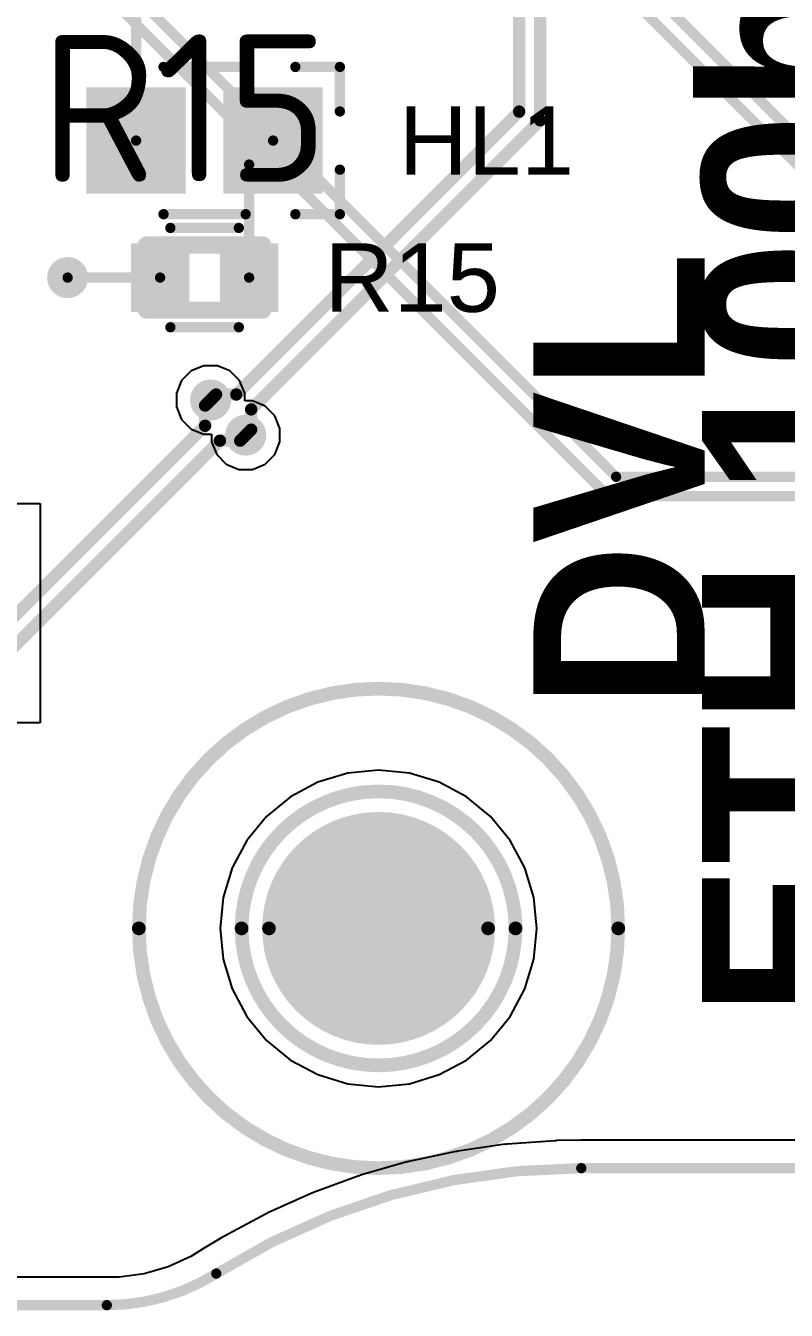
# Model space of a CAD drawing. Header units: inches. Extents: x 0 to 110, y 0 to 95.
# Drawn here: x 87.89 to 98.99, y -0.08 to 18.68 of the extents above; entities that cross this region are included whole.
import ezdxf

# ---------------------------------------------------------------- set-up
doc = ezdxf.new("R2010")
doc.units = ezdxf.units.IN
for name, color, linetype in [('Board Shape', 56, 'Continuous'), ('Bottom Layer', 5, 'Continuous'), ('Bottom Solder', 6, 'Continuous'), ('Int1', 16, 'Continuous'), ('Int2', 76, 'Continuous'), ('Keep-Out Layer', 6, 'Continuous'), ('Mechanical1', 6, 'Continuous'), ('Pad Holes', 156, 'Continuous'), ('Panelize Outline', 56, 'Continuous'), ('Top Layer', 1, 'Continuous'), ('Top Overlay', 2, 'Continuous'), ('Top Paste', 8, 'Continuous'), ('Top Solder', 216, 'Continuous'), ('Via Holes', 16, 'Continuous')]:
    doc.layers.add(name, color=color, linetype=linetype)
doc.styles.add('Arial', font='', dxfattribs={"height": 0.2})
doc.styles.add('Century Gothic_Bold', font='', dxfattribs={"height": 0.2})
doc.styles.add('GOST type B', font='', dxfattribs={"height": 0.2})
doc.styles.get('Arial').set_extended_font_data('Arial')
doc.styles.get('Century Gothic_Bold').set_extended_font_data('Century Gothic', bold=True)
doc.styles.get('GOST type B').set_extended_font_data('GOST type B')

# ---------------------------------------------------------------- blocks, each defined once
blk = doc.blocks.new('0603R_1034')
at = {"layer": 'Top Layer'}
for points in [[(-1.05000171, -0.47500032), (-1.05000171, 0.47500032), (-0.25000077, 0.47500032), (-0.25000077, -0.47500032)], [(0.24999823, -0.47500032), (0.24999823, 0.47500032), (1.04999917, 0.47500032), (1.04999917, -0.47500032)]]:
    blk.add_hatch(color=1, dxfattribs=at).paths.add_polyline_path(points)
at = {"layer": 'Top Paste'}
for points in [[(-1.05000171, -0.47500032), (-1.05000171, 0.47500032), (-0.25000077, 0.47500032), (-0.25000077, -0.47500032)], [(0.24999823, -0.47500032), (0.24999823, 0.47500032), (1.04999917, 0.47500032), (1.04999917, -0.47500032)]]:
    blk.add_hatch(color=8, dxfattribs=at).paths.add_polyline_path(points)
at = {"layer": 'Top Solder'}
for points in [[(-1.07500293, -0.50000154), (-1.07500293, 0.50000154), (-0.22499955, 0.50000154), (-0.22499955, -0.50000154)], [(0.22499701, -0.50000154), (0.22499701, 0.50000154), (1.07500039, 0.50000154), (1.07500039, -0.50000154)]]:
    blk.add_hatch(color=216, dxfattribs=at).paths.add_polyline_path(points)
at = {"layer": 'Panelize Outline'}
for points in [[(-0.8500008399999999, -0.47500032, 0.2499995, 0.2499995, 0), (-0.8500008399999999, 0.47500032, 0.2499995, 0.2499995, 0)], [(-0.8500008399999999, 0.47500032, 0.2499995, 0.2499995, 0), (0.8499983, 0.47500032, 0.2499995, 0.2499995, 0)], [(0.8499983, -0.47500032, 0.2499995, 0.2499995, 0), (0.8499983, 0.47500032, 0.2499995, 0.2499995, 0)], [(-0.8500008399999999, -0.47500032, 0.2499995, 0.2499995, 0), (0.8499983, -0.47500032, 0.2499995, 0.2499995, 0)]]:
    blk.add_lwpolyline(points, format="xyseb", dxfattribs=at)
for points in [[(-0.9125000799999999, 0.47500032, 0.12499848, 0.12499848, 1), (-0.7875015999999999, 0.47500032, 0.12499848, 0.12499848, 1)], [(-0.9125000799999999, 0.47500032, 0.12499848, 0.12499848, 1), (-0.7875015999999999, 0.47500032, 0.12499848, 0.12499848, 1)], [(0.78749906, 0.47500032, 0.12499848, 0.12499848, 1), (0.9124975399999999, 0.47500032, 0.12499848, 0.12499848, 1)], [(0.78749906, 0.47500032, 0.12499848, 0.12499848, 1), (0.9124975399999999, 0.47500032, 0.12499848, 0.12499848, 1)], [(-0.9125000799999999, -0.47500032, 0.12499848, 0.12499848, 1), (-0.7875015999999999, -0.47500032, 0.12499848, 0.12499848, 1)], [(-0.9125000799999999, -0.47500032, 0.12499848, 0.12499848, 1), (-0.7875015999999999, -0.47500032, 0.12499848, 0.12499848, 1)], [(0.78749906, -0.47500032, 0.12499848, 0.12499848, 1), (0.9124975399999999, -0.47500032, 0.12499848, 0.12499848, 1)], [(0.78749906, -0.47500032, 0.12499848, 0.12499848, 1), (0.9124975399999999, -0.47500032, 0.12499848, 0.12499848, 1)]]:
    blk.add_lwpolyline(points, format="xyseb", close=True, dxfattribs=at)
at = {"layer": 'Top Overlay'}
for points in [[(-0.499999, 0.72499982, 0.1499997, 0.1499997, 0), (0.499999, 0.72499982, 0.1499997, 0.1499997, 0)], [(-0.499999, -0.72499982, 0.1499997, 0.1499997, 0), (0.499999, -0.72499982, 0.1499997, 0.1499997, 0)]]:
    blk.add_lwpolyline(points, format="xyseb", dxfattribs=at)
for points in [[(-0.53749956, 0.72499982, 0.07499858, 0.07499858, 1), (-0.46249844, 0.72499982, 0.07499858, 0.07499858, 1)], [(0.46249844, 0.72499982, 0.07499858, 0.07499858, 1), (0.53749956, 0.72499982, 0.07499858, 0.07499858, 1)], [(-0.53749956, -0.72499982, 0.07499858, 0.07499858, 1), (-0.46249844, -0.72499982, 0.07499858, 0.07499858, 1)], [(0.46249844, -0.72499982, 0.07499858, 0.07499858, 1), (0.53749956, -0.72499982, 0.07499858, 0.07499858, 1)]]:
    blk.add_lwpolyline(points, format="xyseb", close=True, dxfattribs=at)
at = {"layer": 'Panelize Outline', "style": 'GOST type B'}
blk.add_text('R15', height=2.15000078, rotation=360, dxfattribs=at).set_placement((-2.40000028, 1.39999974))
blk = doc.blocks.new('0805D_1035')
at = {"layer": 'Top Layer'}
for points in [[(-1.70000041, -0.74999977), (-1.70000041, 0.74999977), (-0.30000067, 0.74999977), (-0.30000067, -0.74999977)], [(0.30000067, -0.74999977), (0.30000067, 0.74999977), (1.70000041, 0.74999977), (1.70000041, -0.74999977)]]:
    blk.add_hatch(color=1, dxfattribs=at).paths.add_polyline_path(points)
at = {"layer": 'Top Paste'}
for points in [[(-1.70000041, -0.74999977), (-1.70000041, 0.74999977), (-0.30000067, 0.74999977), (-0.30000067, -0.74999977)], [(0.30000067, -0.74999977), (0.30000067, 0.74999977), (1.70000041, 0.74999977), (1.70000041, -0.74999977)]]:
    blk.add_hatch(color=8, dxfattribs=at).paths.add_polyline_path(points)
at = {"layer": 'Top Solder'}
for points in [[(-1.72500163, -0.77500099), (-1.72500163, 0.77500099), (-0.27499945, 0.77500099), (-0.27499945, -0.77500099)], [(0.27499945, -0.77500099), (0.27499945, 0.77500099), (1.72500163, 0.77500099), (1.72500163, -0.77500099)]]:
    blk.add_hatch(color=216, dxfattribs=at).paths.add_polyline_path(points)
at = {"layer": 'Top Overlay'}
for points in [[(-0.5999987999999999, 1.07499912, 0.1499997, 0.1499997, 0), (0.5999987999999999, 1.07499912, 0.1499997, 0.1499997, 0)], [(1.32500116, 1.07499912, 0.1499997, 0.1499997, 0), (1.97499986, 1.07499912, 0.1499997, 0.1499997, 0)], [(1.97499986, 0.4250004199999999, 0.1499997, 0.1499997, 0), (1.97499986, 1.07499912, 0.1499997, 0.1499997, 0)], [(1.97499986, -1.07499912, 0.1499997, 0.1499997, 0), (1.97499986, -0.4250004199999999, 0.1499997, 0.1499997, 0)], [(-0.5999987999999999, -1.07499912, 0.1499997, 0.1499997, 0), (0.5999987999999999, -1.07499912, 0.1499997, 0.1499997, 0)], [(1.32500116, -1.07499912, 0.1499997, 0.1499997, 0), (1.97499986, -1.07499912, 0.1499997, 0.1499997, 0)]]:
    blk.add_lwpolyline(points, format="xyseb", dxfattribs=at)
for points in [[(-0.63749936, 1.07499912, 0.07499858, 0.07499858, 1), (-0.56249824, 1.07499912, 0.07499858, 0.07499858, 1)], [(0.56249824, 1.07499912, 0.07499858, 0.07499858, 1), (0.63749936, 1.07499912, 0.07499858, 0.07499858, 1)], [(1.2875006, 1.07499912, 0.07499858, 0.07499858, 1), (1.36250172, 1.07499912, 0.07499858, 0.07499858, 1)], [(1.9374993, 1.07499912, 0.07499858, 0.07499858, 1), (2.01250042, 1.07499912, 0.07499858, 0.07499858, 1)], [(1.9374993, 1.07499912, 0.07499858, 0.07499858, 1), (2.01250042, 1.07499912, 0.07499858, 0.07499858, 1)], [(1.9374993, 0.4250004199999999, 0.07499858, 0.07499858, 1), (2.01250042, 0.4250004199999999, 0.07499858, 0.07499858, 1)], [(1.9374993, -0.4250004199999999, 0.07499858, 0.07499858, 1), (2.01250042, -0.4250004199999999, 0.07499858, 0.07499858, 1)], [(-0.63749936, -1.07499912, 0.07499858, 0.07499858, 1), (-0.56249824, -1.07499912, 0.07499858, 0.07499858, 1)], [(0.56249824, -1.07499912, 0.07499858, 0.07499858, 1), (0.63749936, -1.07499912, 0.07499858, 0.07499858, 1)], [(1.2875006, -1.07499912, 0.07499858, 0.07499858, 1), (1.36250172, -1.07499912, 0.07499858, 0.07499858, 1)], [(1.9374993, -1.07499912, 0.07499858, 0.07499858, 1), (2.01250042, -1.07499912, 0.07499858, 0.07499858, 1)], [(1.9374993, -1.07499912, 0.07499858, 0.07499858, 1), (2.01250042, -1.07499912, 0.07499858, 0.07499858, 1)]]:
    blk.add_lwpolyline(points, format="xyseb", close=True, dxfattribs=at)

msp = doc.modelspace()

# ---------------------------------------------------------------- hatches: boundary and pattern name
at = {"layer": 'Bottom Layer'}
h = msp.add_hatch(color=5, dxfattribs=at)
edge = h.paths.add_edge_path()
edge.add_arc((88.5000008, 15.00000048), 0.2999994, 0, 360)
h = msp.add_hatch(color=5, dxfattribs=at)
edge = h.paths.add_edge_path()
edge.add_arc((90.5873474, 13.21265328), 0.2999994, 0, 360)
h = msp.add_hatch(color=5, dxfattribs=at)
edge = h.paths.add_edge_path()
edge.add_arc((91.10000068, 12.7), 0.2999994, 0, 360)
at = {"layer": 'Bottom Solder'}
h = msp.add_hatch(color=6, dxfattribs=at)
edge = h.paths.add_edge_path()
edge.add_arc((93.03999934, 5.49999916), 1.69999914, 0, 360)
at = {"layer": 'Int1'}
h = msp.add_hatch(color=16, dxfattribs=at)
edge = h.paths.add_edge_path()
edge.add_arc((88.5000008, 15.00000048), 0.2999994, 0, 360)
h = msp.add_hatch(color=16, dxfattribs=at)
edge = h.paths.add_edge_path()
edge.add_arc((90.5873474, 13.21265328), 0.2999994, 0, 360)
h = msp.add_hatch(color=16, dxfattribs=at)
edge = h.paths.add_edge_path()
edge.add_arc((91.10000068, 12.7), 0.2999994, 0, 360)
at = {"layer": 'Int2'}
h = msp.add_hatch(color=76, dxfattribs=at)
edge = h.paths.add_edge_path()
edge.add_arc((88.5000008, 15.00000048), 0.2999994, 0, 360)
h = msp.add_hatch(color=76, dxfattribs=at)
edge = h.paths.add_edge_path()
edge.add_arc((90.5873474, 13.21265328), 0.2999994, 0, 360)
h = msp.add_hatch(color=76, dxfattribs=at)
edge = h.paths.add_edge_path()
edge.add_arc((91.10000068, 12.7), 0.2999994, 0, 360)
at = {"layer": 'Pad Holes'}
h = msp.add_hatch(color=7, dxfattribs=at)
edge = h.paths.add_edge_path()
edge.add_arc((93.03999934, 5.49999916), 1.59999934, 0, 360)
at = {"layer": 'Top Layer'}
h = msp.add_hatch(color=1, dxfattribs=at)
edge = h.paths.add_edge_path()
edge.add_arc((88.5000008, 15.00000048), 0.2999994, 0, 360)
h = msp.add_hatch(color=1, dxfattribs=at)
edge = h.paths.add_edge_path()
edge.add_arc((90.5873474, 13.21265328), 0.2999994, 0, 360)
h = msp.add_hatch(color=1, dxfattribs=at)
edge = h.paths.add_edge_path()
edge.add_arc((91.10000068, 12.7), 0.2999994, 0, 360)
at = {"layer": 'Top Solder'}
h = msp.add_hatch(color=216, dxfattribs=at)
edge = h.paths.add_edge_path()
edge.add_arc((93.03999934, 5.49999916), 1.69999914, 0, 360)
at = {"layer": 'Via Holes'}
h = msp.add_hatch(color=7, dxfattribs=at)
edge = h.paths.add_edge_path()
edge.add_arc((88.5000008, 15.00000048), 0.1499997, 0, 360)
h = msp.add_hatch(color=7, dxfattribs=at)
edge = h.paths.add_edge_path()
edge.add_arc((90.5873474, 13.21265328), 0.1499997, 0, 360)
h = msp.add_hatch(color=7, dxfattribs=at)
edge = h.paths.add_edge_path()
edge.add_arc((91.10000068, 12.7), 0.1499997, 0, 360)

# ---------------------------------------------------------------- linework, layer by layer
at = {"layer": 'Board Shape'}
for points in [[(90.67061113999999, 0.46154086, 0.1499997, 0.1499997, -0.141449660326359), (95.99999849999999, 2.00000362, 0.1499997, 0.1499997, 0)], [(95.99999849999999, 2.00000362, 0.1499997, 0.1499997, 0), (106.99999936, 2.00000362, 0.1499997, 0.1499997, 0)], [(90.67061113999999, 0.4615434, 0.1499997, 0.1499997, -0.1414496603263593), (89.07179544, 5.08e-06, 0.1499997, 0.1499997, 0)], [(2.00000108, -2.54e-06, 0.1499997, 0.1499997, 0), (89.07179544, 5.08e-06, 0.1499997, 0.1499997, 0)]]:
    msp.add_lwpolyline(points, format="xyseb", dxfattribs=at)
for points in [[(95.96249793999999, 2.00000362, 0.07499858, 0.07499858, 1), (96.03749905999999, 2.00000362, 0.07499858, 0.07499858, 1)], [(95.96249793999999, 2.00000362, 0.07499858, 0.07499858, 1), (96.03749905999999, 2.00000362, 0.07499858, 0.07499858, 1)], [(90.63311058, 0.4615434, 0.07499858, 0.07499858, 1), (90.70811169999999, 0.4615434, 0.07499858, 0.07499858, 1)], [(90.63311058, 0.46154086, 0.07499858, 0.07499858, 1), (90.70811169999999, 0.46154086, 0.07499858, 0.07499858, 1)], [(89.03429488, 5.08e-06, 0.07499858, 0.07499858, 1), (89.10929599999999, 5.08e-06, 0.07499858, 0.07499858, 1)], [(89.03429488, 5.08e-06, 0.07499858, 0.07499858, 1), (89.10929599999999, 5.08e-06, 0.07499858, 0.07499858, 1)]]:
    msp.add_lwpolyline(points, format="xyseb", close=True, dxfattribs=at)
at = {"layer": 'Bottom Layer'}
for points in [[(94.98420424, 21.21579704, 0.1499997, 0.1499997, 0), (100.31579886, 15.88420242, 0.1499997, 0.1499997, 0)], [(94.7000011, 21.0980782, 0.1499997, 0.1499997, 0), (100.19808002, 15.59999928, 0.1499997, 0.1499997, 0)], [(88.51579706, 19.68228728, 0.1499997, 0.1499997, 0), (96.39018568, 11.80789866, 0.1499997, 0.1499997, 0)], [(88.8000002, 19.80000612, 0.1499997, 0.1499997, 0), (96.50790451999998, 12.0921018, 0.1499997, 0.1499997, 0)], [(90.50698687999999, 13.13229276, 0.17999964, 0.17999964, 0), (90.5873474, 13.21265328, 0.17999964, 0.17999964, 0)], [(90.50698687999999, 12.83672058, 0.17999964, 0.17999964, 0), (90.50698687999999, 13.13229276, 0.17999964, 0.17999964, 0)], [(85.97726518, 8.306998879999998, 0.17999964, 0.17999964, 0), (90.50698687999999, 12.83672058, 0.17999964, 0.17999964, 0)], [(91.01964016, 12.61963948, 0.17999964, 0.17999964, 0), (91.10000068, 12.7, 0.17999964, 0.17999964, 0)], [(86.10442774, 7.999999239999999, 0.17999964, 0.17999964, 0), (90.72406797999999, 12.61963948, 0.17999964, 0.17999964, 0)], [(90.72406797999999, 12.61963948, 0.17999964, 0.17999964, 0), (91.01964016, 12.61963948, 0.17999964, 0.17999964, 0)], [(96.50790451999998, 12.0921018, 0.1499997, 0.1499997, 0), (103.49210188, 12.0921018, 0.1499997, 0.1499997, 0)], [(96.39018568, 11.80789866, 0.1499997, 0.1499997, 0), (103.49209934, 11.80789866, 0.1499997, 0.1499997, 0)]]:
    msp.add_lwpolyline(points, format="xyseb", dxfattribs=at)
for points in [[(90.46198824, 13.13229276, 0.08999982, 0.08999982, 1), (90.55198551999999, 13.13229276, 0.08999982, 0.08999982, 1)], [(90.46198824, 13.13229276, 0.08999982, 0.08999982, 1), (90.55198551999999, 13.13229276, 0.08999982, 0.08999982, 1)], [(90.54234876, 13.21265328, 0.08999982, 0.08999982, 1), (90.63234603999999, 13.21265328, 0.08999982, 0.08999982, 1)], [(90.46198824, 12.83672058, 0.08999982, 0.08999982, 1), (90.55198551999999, 12.83672058, 0.08999982, 0.08999982, 1)], [(90.46198824, 12.83672058, 0.08999982, 0.08999982, 1), (90.55198551999999, 12.83672058, 0.08999982, 0.08999982, 1)], [(91.05500203999999, 12.7, 0.08999982, 0.08999982, 1), (91.14499932, 12.7, 0.08999982, 0.08999982, 1)], [(90.67906934, 12.61963948, 0.08999982, 0.08999982, 1), (90.76906661999999, 12.61963948, 0.08999982, 0.08999982, 1)], [(90.67906934, 12.61963948, 0.08999982, 0.08999982, 1), (90.76906661999999, 12.61963948, 0.08999982, 0.08999982, 1)], [(90.97464152, 12.61963948, 0.08999982, 0.08999982, 1), (91.0646388, 12.61963948, 0.08999982, 0.08999982, 1)], [(90.97464152, 12.61963948, 0.08999982, 0.08999982, 1), (91.0646388, 12.61963948, 0.08999982, 0.08999982, 1)], [(96.47040396, 12.0921018, 0.07499858, 0.07499858, 1), (96.54540508, 12.0921018, 0.07499858, 0.07499858, 1)], [(96.47040396, 12.0921018, 0.07499858, 0.07499858, 1), (96.54540508, 12.0921018, 0.07499858, 0.07499858, 1)], [(96.35268511999999, 11.80789866, 0.07499858, 0.07499858, 1), (96.42768624, 11.80789866, 0.07499858, 0.07499858, 1)], [(96.35268511999999, 11.80789866, 0.07499858, 0.07499858, 1), (96.42768624, 11.80789866, 0.07499858, 0.07499858, 1)]]:
    msp.add_lwpolyline(points, format="xyseb", close=True, dxfattribs=at)
at = {"layer": 'Int1'}
for p, q in [((90.48789116, 13.71265228), (90.30411962, 13.63653356)), ((90.68680364, 13.71265228), (90.48789116, 13.71265228)), ((90.87057518, 13.63653356), (90.68680364, 13.71265228)), ((90.30411962, 13.63653356), (90.16346712, 13.49588106)), ((91.01122767999999, 13.49588106), (90.87057518, 13.63653356)), ((90.16346712, 13.49588106), (90.0873484, 13.31210952)), ((91.0873464, 13.31210952), (91.01122767999999, 13.49588106)), ((90.0873484, 13.31210952), (90.0873484, 13.11319704)), ((91.0873464, 13.199999), (91.0873464, 13.31210952)), ((91.19945692, 13.199999), (91.0873464, 13.199999)), ((91.38322846, 13.12388028), (91.19945692, 13.199999)), ((90.0873484, 13.11319704), (90.16346712, 12.9294255)), ((91.52388096, 12.98322778), (91.38322846, 13.12388028)), ((91.59999968, 12.79945624), (91.52388096, 12.98322778)), ((90.16346712, 12.9294255), (90.30411962, 12.788773)), ((90.30411962, 12.788773), (90.48789116, 12.71265428)), ((91.59999968, 12.60054376), (91.59999968, 12.79945624)), ((90.48789116, 12.71265428), (90.60000167999999, 12.71265428)), ((90.60000167999999, 12.71265428), (90.60000167999999, 12.60054376)), ((90.60000167999999, 12.60054376), (90.6761204, 12.41677222)), ((91.52388096, 12.41677222), (91.59999968, 12.60054376)), ((90.6761204, 12.41677222), (90.8167729, 12.27611972)), ((91.38322846, 12.27611972), (91.52388096, 12.41677222)), ((90.8167729, 12.27611972), (91.00054444, 12.200001)), ((91.00054444, 12.200001), (91.19945692, 12.200001)), ((91.19945692, 12.200001), (91.38322846, 12.27611972)), ((92.5891214, 7.76671802), (92.1555688, 7.635201899999999)), ((93.03999934, 7.811124839999999), (92.5891214, 7.76671802)), ((93.49087728, 7.76671802), (93.03999934, 7.811124839999999)), ((93.92442987999999, 7.635201899999999), (93.49087728, 7.76671802)), ((92.1555688, 7.635201899999999), (91.75600648, 7.42163108)), ((94.32399219999999, 7.42163108), (93.92442987999999, 7.635201899999999)), ((91.75600648, 7.42163108), (91.4057862, 7.134212300000001)), ((94.67421248, 7.134212300000001), (94.32399219999999, 7.42163108)), ((91.4057862, 7.134212300000001), (91.11836742, 6.783992019999999)), ((94.96163125999999, 6.783992019999999), (94.67421248, 7.134212300000001)), ((91.11836742, 6.783992019999999), (90.9047966, 6.3844297)), ((95.17520208, 6.3844297), (94.96163125999999, 6.783992019999999)), ((90.9047966, 6.3844297), (90.77328047999998, 5.9508771)), ((95.30671819999999, 5.9508771), (95.17520208, 6.3844297)), ((90.77328047999998, 5.9508771), (90.72887366, 5.49999916)), ((95.35112502, 5.49999916), (95.30671819999999, 5.9508771)), ((90.72887366, 5.49999916), (90.77328047999998, 5.04912122)), ((95.30671819999999, 5.04912122), (95.35112502, 5.49999916)), ((90.77328047999998, 5.04912122), (90.9047966, 4.615568619999999)), ((95.17520208, 4.615568619999999), (95.30671819999999, 5.04912122)), ((90.9047966, 4.615568619999999), (91.11836742, 4.2160063)), ((94.96163125999999, 4.2160063), (95.17520208, 4.615568619999999)), ((91.11836742, 4.2160063), (91.4057862, 3.86578602)), ((94.67421248, 3.86578602), (94.96163125999999, 4.2160063)), ((91.4057862, 3.86578602), (91.75600648, 3.57836724)), ((94.32399219999999, 3.57836724), (94.67421248, 3.86578602)), ((91.75600648, 3.57836724), (92.1555688, 3.364796419999999)), ((93.92442987999999, 3.364796419999999), (94.32399219999999, 3.57836724)), ((92.1555688, 3.364796419999999), (92.5891214, 3.2332803)), ((92.5891214, 3.2332803), (93.03999934, 3.18887348)), ((93.03999934, 3.18887348), (93.49087728, 3.2332803)), ((93.49087728, 3.2332803), (93.92442987999999, 3.364796419999999)), ((94.89095067999999, 2.34832144), (94.1954301, 2.24993962)), ((94.90544138, 2.34751118), (94.89095067999999, 2.34832144)), ((94.91943678, 2.35133388), (94.90544138, 2.34751118)), ((95.62014404, 2.40064544), (94.91943678, 2.35133388)), ((95.63095935999999, 2.39927384), (95.62014404, 2.40064544)), ((95.64160704, 2.40158778), (95.63095935999999, 2.39927384)), ((95.99282808, 2.40776252), (95.64160704, 2.40158778)), ((95.9964171, 2.40711482), (95.99282808, 2.40776252)), ((95.99999849999999, 2.40782602), (95.9964171, 2.40711482)), ((107.0000019, 2.40782602), (95.99999849999999, 2.40782602)), ((93.45253851999999, 2.09099658), (92.77765543999999, 1.8961735)), ((93.46699874, 2.0922234), (93.45253851999999, 2.09099658)), ((93.48032612, 2.09797142), (93.46699874, 2.0922234)), ((94.16722085999999, 2.24493328), (93.48032612, 2.09797142)), ((94.18173442, 2.2451441), (94.16722085999999, 2.24493328)), ((94.1954301, 2.24993962), (94.18173442, 2.2451441)), ((92.75042664, 1.88726572), (92.09088516, 1.64554662)), ((92.76476493999999, 1.889506), (92.75042664, 1.88726572)), ((92.77765543999999, 1.8961735), (92.76476493999999, 1.889506)), ((92.06435232, 1.63474908), (91.42340363999999, 1.3473303)), ((92.0784925, 1.63798758), (92.06435232, 1.63474908)), ((92.09088516, 1.64554662), (92.0784925, 1.63798758)), ((91.39769122, 1.33469634), (90.77850271999999, 1.00298758)), ((91.41157231999999, 1.33892036), (91.39769122, 1.33469634)), ((91.42340363999999, 1.3473303), (91.41157231999999, 1.33892036)), ((90.75983371999999, 0.9923449799999999), (90.45935933999999, 0.8103870000000001)), ((90.77008261999998, 0.99606608), (90.75983371999999, 0.9923449799999999)), ((90.77850271999999, 1.00298758), (90.77008261999998, 0.99606608)), ((90.45326587999999, 0.80662272), (90.29891262, 0.70940422)), ((90.45666948, 0.80792574), (90.45326587999999, 0.80662272)), ((90.45935933999999, 0.8103870000000001), (90.45666948, 0.80792574)), ((90.29891262, 0.70940422), (89.96600751999999, 0.56011826)), ((89.07179798, 0.40782748), (2.00000108, 0.4078224)), ((89.25422585999999, 0.40782494), (89.07179798, 0.40782748)), ((89.61545704, 0.4589221199999999), (89.25422585999999, 0.40782494)), ((89.96600751999999, 0.56011826), (89.61545704, 0.4589221199999999))]:
    msp.add_line(p, q, dxfattribs=at)
at = {"layer": 'Int2'}
for p, q in [((90.48789116, 13.71265228), (90.30411962, 13.63653356)), ((90.68680364, 13.71265228), (90.48789116, 13.71265228)), ((90.87057518, 13.63653356), (90.68680364, 13.71265228)), ((90.30411962, 13.63653356), (90.16346712, 13.49588106)), ((91.01122767999999, 13.49588106), (90.87057518, 13.63653356)), ((90.16346712, 13.49588106), (90.0873484, 13.31210952)), ((91.0873464, 13.31210952), (91.01122767999999, 13.49588106)), ((90.0873484, 13.31210952), (90.0873484, 13.11319704)), ((91.0873464, 13.199999), (91.0873464, 13.31210952)), ((91.19945692, 13.199999), (91.0873464, 13.199999)), ((91.38322846, 13.12388028), (91.19945692, 13.199999)), ((90.0873484, 13.11319704), (90.16346712, 12.9294255)), ((91.52388096, 12.98322778), (91.38322846, 13.12388028)), ((91.59999968, 12.79945624), (91.52388096, 12.98322778)), ((90.16346712, 12.9294255), (90.30411962, 12.788773)), ((90.30411962, 12.788773), (90.48789116, 12.71265428)), ((91.59999968, 12.60054376), (91.59999968, 12.79945624)), ((90.48789116, 12.71265428), (90.60000167999999, 12.71265428)), ((90.60000167999999, 12.71265428), (90.60000167999999, 12.60054376)), ((90.60000167999999, 12.60054376), (90.6761204, 12.41677222)), ((91.52388096, 12.41677222), (91.59999968, 12.60054376)), ((90.6761204, 12.41677222), (90.8167729, 12.27611972)), ((91.38322846, 12.27611972), (91.52388096, 12.41677222)), ((90.8167729, 12.27611972), (91.00054444, 12.200001)), ((91.00054444, 12.200001), (91.19945692, 12.200001)), ((91.19945692, 12.200001), (91.38322846, 12.27611972)), ((92.5891214, 7.76671802), (92.1555688, 7.635201899999999)), ((93.03999934, 7.811124839999999), (92.5891214, 7.76671802)), ((93.49087728, 7.76671802), (93.03999934, 7.811124839999999)), ((93.92442987999999, 7.635201899999999), (93.49087728, 7.76671802)), ((92.1555688, 7.635201899999999), (91.75600648, 7.42163108)), ((94.32399219999999, 7.42163108), (93.92442987999999, 7.635201899999999)), ((91.75600648, 7.42163108), (91.4057862, 7.134212300000001)), ((94.67421248, 7.134212300000001), (94.32399219999999, 7.42163108)), ((91.4057862, 7.134212300000001), (91.11836742, 6.783992019999999)), ((94.96163125999999, 6.783992019999999), (94.67421248, 7.134212300000001)), ((91.11836742, 6.783992019999999), (90.9047966, 6.3844297)), ((95.17520208, 6.3844297), (94.96163125999999, 6.783992019999999)), ((90.9047966, 6.3844297), (90.77328047999998, 5.9508771)), ((95.30671819999999, 5.9508771), (95.17520208, 6.3844297)), ((90.77328047999998, 5.9508771), (90.72887366, 5.49999916)), ((95.35112502, 5.49999916), (95.30671819999999, 5.9508771)), ((90.72887366, 5.49999916), (90.77328047999998, 5.04912122)), ((95.30671819999999, 5.04912122), (95.35112502, 5.49999916)), ((90.77328047999998, 5.04912122), (90.9047966, 4.615568619999999)), ((95.17520208, 4.615568619999999), (95.30671819999999, 5.04912122)), ((90.9047966, 4.615568619999999), (91.11836742, 4.2160063)), ((94.96163125999999, 4.2160063), (95.17520208, 4.615568619999999)), ((91.11836742, 4.2160063), (91.4057862, 3.86578602)), ((94.67421248, 3.86578602), (94.96163125999999, 4.2160063)), ((91.4057862, 3.86578602), (91.75600648, 3.57836724)), ((94.32399219999999, 3.57836724), (94.67421248, 3.86578602)), ((91.75600648, 3.57836724), (92.1555688, 3.364796419999999)), ((93.92442987999999, 3.364796419999999), (94.32399219999999, 3.57836724)), ((92.1555688, 3.364796419999999), (92.5891214, 3.2332803)), ((92.5891214, 3.2332803), (93.03999934, 3.18887348)), ((93.03999934, 3.18887348), (93.49087728, 3.2332803)), ((93.49087728, 3.2332803), (93.92442987999999, 3.364796419999999)), ((94.89095067999999, 2.34832144), (94.1954301, 2.24993962)), ((94.90544138, 2.34751118), (94.89095067999999, 2.34832144)), ((94.91943678, 2.35133388), (94.90544138, 2.34751118)), ((95.62014404, 2.40064544), (94.91943678, 2.35133388)), ((95.63095935999999, 2.39927384), (95.62014404, 2.40064544)), ((95.64160704, 2.40158778), (95.63095935999999, 2.39927384)), ((95.99282808, 2.40776252), (95.64160704, 2.40158778)), ((95.9964171, 2.40711482), (95.99282808, 2.40776252)), ((95.99999849999999, 2.40782602), (95.9964171, 2.40711482)), ((107.0000019, 2.40782602), (95.99999849999999, 2.40782602)), ((93.45253851999999, 2.09099658), (92.77765543999999, 1.8961735)), ((93.46699874, 2.0922234), (93.45253851999999, 2.09099658)), ((93.48032612, 2.09797142), (93.46699874, 2.0922234)), ((94.16722085999999, 2.24493328), (93.48032612, 2.09797142)), ((94.18173442, 2.2451441), (94.16722085999999, 2.24493328)), ((94.1954301, 2.24993962), (94.18173442, 2.2451441)), ((92.75042664, 1.88726572), (92.09088516, 1.64554662)), ((92.76476493999999, 1.889506), (92.75042664, 1.88726572)), ((92.77765543999999, 1.8961735), (92.76476493999999, 1.889506)), ((92.06435232, 1.63474908), (91.42340363999999, 1.3473303)), ((92.0784925, 1.63798758), (92.06435232, 1.63474908)), ((92.09088516, 1.64554662), (92.0784925, 1.63798758)), ((91.39769122, 1.33469634), (90.77850271999999, 1.00298758)), ((91.41157231999999, 1.33892036), (91.39769122, 1.33469634)), ((91.42340363999999, 1.3473303), (91.41157231999999, 1.33892036)), ((90.75983371999999, 0.9923449799999999), (90.45935933999999, 0.8103870000000001)), ((90.77008261999998, 0.99606608), (90.75983371999999, 0.9923449799999999)), ((90.77850271999999, 1.00298758), (90.77008261999998, 0.99606608)), ((90.45326587999999, 0.80662272), (90.29891262, 0.70940422)), ((90.45666948, 0.80792574), (90.45326587999999, 0.80662272)), ((90.45935933999999, 0.8103870000000001), (90.45666948, 0.80792574)), ((90.29891262, 0.70940422), (89.96600751999999, 0.56011826)), ((89.07179798, 0.40782748), (2.00000108, 0.4078224)), ((89.25422585999999, 0.40782494), (89.07179798, 0.40782748)), ((89.61545704, 0.4589221199999999), (89.25422585999999, 0.40782494)), ((89.96600751999999, 0.56011826), (89.61545704, 0.4589221199999999))]:
    msp.add_line(p, q, dxfattribs=at)
at = {"layer": 'Keep-Out Layer'}
for points in [[(95.03999787999999, 5.49999916, 0.1999996, 0.1999996, 1), (91.0400008, 5.49999916, 0.1999996, 0.1999996, 1)], [(90.9900009, 5.49999916, 0.0999998, 0.0999998, 1), (91.09000069999999, 5.49999916, 0.0999998, 0.0999998, 1)], [(94.98999798, 5.49999916, 0.0999998, 0.0999998, 1), (95.08999778, 5.49999916, 0.0999998, 0.0999998, 1)]]:
    msp.add_lwpolyline(points, format="xyseb", close=True, dxfattribs=at)
at = {"layer": 'Mechanical1'}
for points in [[(94.63999867999999, 5.50000424, 0.1999996, 0.1999996, 1), (91.44, 5.50000424, 0.1999996, 0.1999996, 1)], [(91.3900001, 5.50000424, 0.0999998, 0.0999998, 1), (91.48999989999999, 5.50000424, 0.0999998, 0.0999998, 1)], [(94.58999877999999, 5.50000424, 0.0999998, 0.0999998, 1), (94.68999858, 5.50000424, 0.0999998, 0.0999998, 1)]]:
    msp.add_lwpolyline(points, format="xyseb", close=True, dxfattribs=at)
at = {"layer": 'Top Layer'}
for p, q in [((80.49999901999999, 11.69999946), (88.09999905999999, 11.69999946)), ((88.09999905999999, 11.69999946), (88.09999905999999, 8.500000779999999)), ((88.09999905999999, 8.500000779999999), (82.89999929999999, 8.500000779999999))]:
    msp.add_line(p, q, dxfattribs=at)
for points in [[(95.09300006, 17.42273376, 0.17999964, 0.17999964, 0), (95.09300006, 24.32716242, 0.17999964, 0.17999964, 0)], [(95.3999997, 17.2955712, 0.17999964, 0.17999964, 0), (95.3999997, 24.19999986, 0.17999964, 0.17999964, 0)], [(89.4999988, 16.99999902, 0.1499997, 0.1499997, 0), (89.4999988, 18.80000304, 0.1499997, 0.1499997, 0)], [(90.96328009999999, 13.2930138, 0.17999964, 0.17999964, 0), (95.09300006, 17.42273376, 0.17999964, 0.17999964, 0)], [(91.1803612, 13.0759327, 0.17999964, 0.17999964, 0), (95.3999997, 17.2955712, 0.17999964, 0.17999964, 0)], [(91.14999804, 16.64999718, 0.1499997, 0.1499997, 0), (91.49999987999999, 16.99999902, 0.1499997, 0.1499997, 0)], [(91.14999804, 14.99999794, 0.1499997, 0.1499997, 0), (91.14999804, 16.64999718, 0.1499997, 0.1499997, 0)], [(88.5000008, 15.00000048, 0.1499997, 0.1499997, 0), (89.84999556, 15.00000048, 0.1499997, 0.1499997, 0)], [(89.84999556, 15.00000048, 0.1499997, 0.1499997, 0), (89.8499981, 14.99999794, 0.1499997, 0.1499997, 0)], [(90.5873474, 13.21265328, 0.17999964, 0.17999964, 0), (90.66770792, 13.2930138, 0.17999964, 0.17999964, 0)], [(90.66770792, 13.2930138, 0.17999964, 0.17999964, 0), (90.96328009999999, 13.2930138, 0.17999964, 0.17999964, 0)], [(91.1803612, 12.78036052, 0.17999964, 0.17999964, 0), (91.1803612, 13.0759327, 0.17999964, 0.17999964, 0)], [(91.10000068, 12.7, 0.17999964, 0.17999964, 0), (91.1803612, 12.78036052, 0.17999964, 0.17999964, 0)]]:
    msp.add_lwpolyline(points, format="xyseb", dxfattribs=at)
for points in [[(95.04800141999999, 17.42273376, 0.08999982, 0.08999982, 1), (95.1379987, 17.42273376, 0.08999982, 0.08999982, 1)], [(95.04800141999999, 17.42273376, 0.08999982, 0.08999982, 1), (95.1379987, 17.42273376, 0.08999982, 0.08999982, 1)], [(95.35500105999999, 17.2955712, 0.08999982, 0.08999982, 1), (95.44499834, 17.2955712, 0.08999982, 0.08999982, 1)], [(95.35500105999999, 17.2955712, 0.08999982, 0.08999982, 1), (95.44499834, 17.2955712, 0.08999982, 0.08999982, 1)], [(89.46249823999999, 16.99999902, 0.07499858, 0.07499858, 1), (89.53749936, 16.99999902, 0.07499858, 0.07499858, 1)], [(91.46249931999999, 16.99999902, 0.07499858, 0.07499858, 1), (91.53750043999999, 16.99999902, 0.07499858, 0.07499858, 1)], [(91.11249748, 16.64999718, 0.07499858, 0.07499858, 1), (91.1874986, 16.64999718, 0.07499858, 0.07499858, 1)], [(91.11249748, 16.64999718, 0.07499858, 0.07499858, 1), (91.1874986, 16.64999718, 0.07499858, 0.07499858, 1)], [(88.46250024, 15.00000048, 0.07499858, 0.07499858, 1), (88.53750136, 15.00000048, 0.07499858, 0.07499858, 1)], [(89.812495, 15.00000048, 0.07499858, 0.07499858, 1), (89.88749612, 15.00000048, 0.07499858, 0.07499858, 1)], [(89.812495, 15.00000048, 0.07499858, 0.07499858, 1), (89.88749612, 15.00000048, 0.07499858, 0.07499858, 1)], [(89.81249754, 14.99999794, 0.07499858, 0.07499858, 1), (89.88749865999999, 14.99999794, 0.07499858, 0.07499858, 1)], [(91.11249748, 14.99999794, 0.07499858, 0.07499858, 1), (91.1874986, 14.99999794, 0.07499858, 0.07499858, 1)], [(90.62270928, 13.2930138, 0.08999982, 0.08999982, 1), (90.71270656, 13.2930138, 0.08999982, 0.08999982, 1)], [(90.62270928, 13.2930138, 0.08999982, 0.08999982, 1), (90.71270656, 13.2930138, 0.08999982, 0.08999982, 1)], [(90.91828145999999, 13.2930138, 0.08999982, 0.08999982, 1), (91.00827874, 13.2930138, 0.08999982, 0.08999982, 1)], [(90.91828145999999, 13.2930138, 0.08999982, 0.08999982, 1), (91.00827874, 13.2930138, 0.08999982, 0.08999982, 1)], [(90.54234876, 13.21265328, 0.08999982, 0.08999982, 1), (90.63234603999999, 13.21265328, 0.08999982, 0.08999982, 1)], [(91.13536255999999, 13.0759327, 0.08999982, 0.08999982, 1), (91.22535984, 13.0759327, 0.08999982, 0.08999982, 1)], [(91.13536255999999, 13.0759327, 0.08999982, 0.08999982, 1), (91.22535984, 13.0759327, 0.08999982, 0.08999982, 1)], [(91.05500203999999, 12.7, 0.08999982, 0.08999982, 1), (91.14499932, 12.7, 0.08999982, 0.08999982, 1)], [(91.13536255999999, 12.78036052, 0.08999982, 0.08999982, 1), (91.22535984, 12.78036052, 0.08999982, 0.08999982, 1)], [(91.13536255999999, 12.78036052, 0.08999982, 0.08999982, 1), (91.22535984, 12.78036052, 0.08999982, 0.08999982, 1)], [(96.53999995999999, 5.49999916, 0.1999996, 0.1999996, 1), (89.53999871999999, 5.49999916, 0.1999996, 0.1999996, 1)], [(89.48999882, 5.49999916, 0.0999998, 0.0999998, 1), (89.58999862, 5.49999916, 0.0999998, 0.0999998, 1)], [(96.49000006, 5.49999916, 0.0999998, 0.0999998, 1), (96.58999986, 5.49999916, 0.0999998, 0.0999998, 1)]]:
    msp.add_lwpolyline(points, format="xyseb", close=True, dxfattribs=at)

# ---------------------------------------------------------------- block references
for name, p in [('0603R_1034', (90.49999934, 14.99999794)), ('0805D_1035', (90.49999934, 16.99999902))]:
    msp.add_blockref(name, p)

# ---------------------------------------------------------------- texts
at = {"layer": 'Top Overlay', "style": 'Century Gothic_Bold'}
for s, p in [('ETH 100bs-t', (100.26297194, 4.19999922)), ('DVL', (97.7999949, 8.700000379999999))]:
    msp.add_text(s, height=2.50000008, rotation=90, dxfattribs=at).set_placement(p)
at = {"layer": 'Top Overlay', "style": 'Arial'}
for s, p in [('HL1', (93.33370969999999, 16.50016004)), ('R15', (92.25040478, 14.5001615))]:
    msp.add_text(s, height=1.00000054, dxfattribs=at).set_placement(p)

doc.saveas('drawing.dxf')
